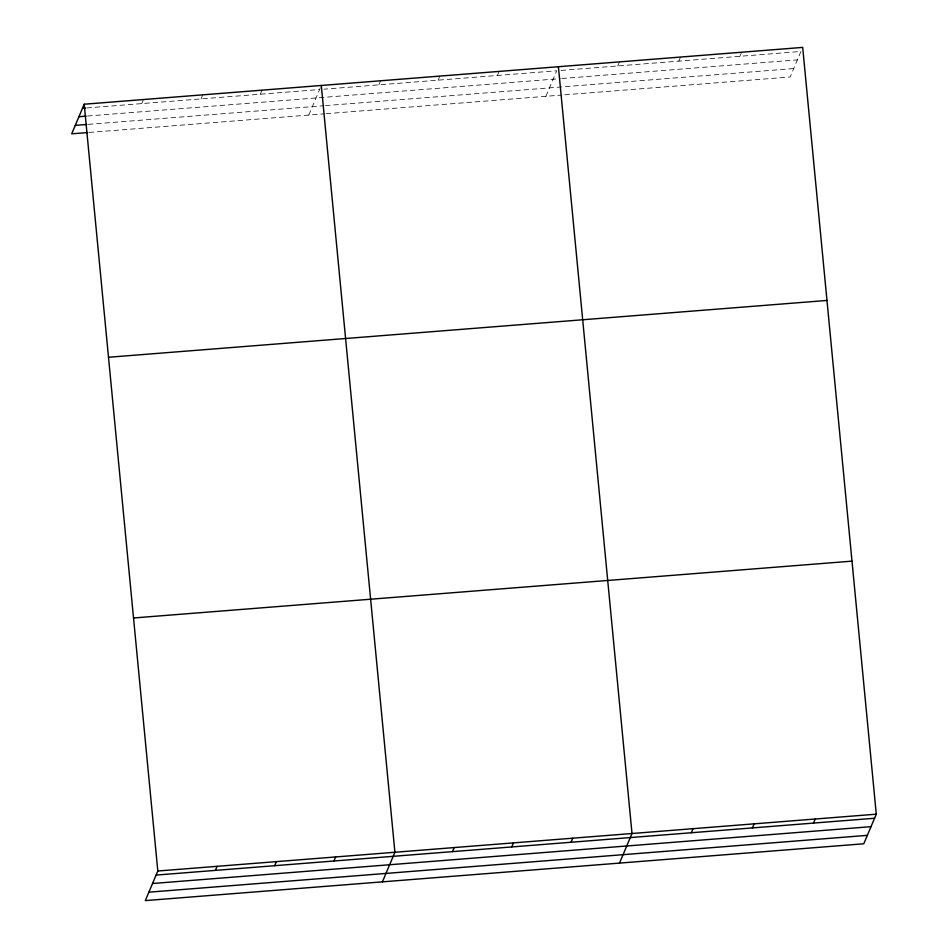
<?xml version="1.0" encoding="UTF-8"?>
<svg xmlns="http://www.w3.org/2000/svg" width="948" height="948" viewBox="0 0 948 948"><rect width="100%" height="100%" fill="white"/><g stroke="black" fill="none" stroke-linecap="round" stroke-linejoin="round"><path stroke-width="0.71" stroke-dasharray="4.74 3.56" d="M141.773 103.593L143.48 99.54M201.047 98.912L202.754 94.847M260.321 94.219L262.027 90.167M308.811 115.052L321.301 85.474M378.868 84.846L380.575 80.781M438.142 80.153L439.848 76.101M497.416 75.473L499.122 71.408M545.906 96.305L556.689 70.78L323.932 89.195M617.752 65.945L619.471 61.893M678.827 61.122L680.534 57.058M739.89 56.288L741.609 52.235M86.837 107.942L319.594 89.527M561.05 70.436L800.965 51.465L790.182 76.989L563.349 94.918M87.607 116.023L560.398 78.625M561.856 78.518L797.41 59.878M88.282 124.354L323.932 105.714M325.377 105.607L793.737 68.564M89.065 132.436L324.714 113.796M326.159 113.689L561.903 95.037"/><path stroke-width="1.42" d="M84.206 104.221L157.818 871.011L145.317 900.6L863.794 843.779L876.284 814.19L802.683 47.4L84.206 104.221L71.716 133.81L87.619 132.554M215.374 870.383L217.092 866.33M274.647 865.702L276.366 861.637M333.921 861.009L335.639 856.956M382.411 881.853L394.913 852.264L321.301 85.474M452.469 851.636L454.187 847.571M511.742 846.943L513.461 842.89M571.016 842.262L572.734 838.198M619.506 863.095L632.008 833.517L558.396 66.716M691.365 832.747L693.071 828.682M752.428 827.912L754.146 823.848M813.503 823.077L815.221 819.025M82.5 108.285L85.391 108.06M78.933 116.711L86.161 116.142M75.271 125.385L86.837 124.472M108.499 357.266L826.964 300.445M133.526 617.978L851.991 561.145M157.818 871.011L876.284 814.19M156.1 875.075L874.566 818.254M152.545 883.5L871.011 826.668M148.883 892.175L867.349 835.354"/></g></svg>
